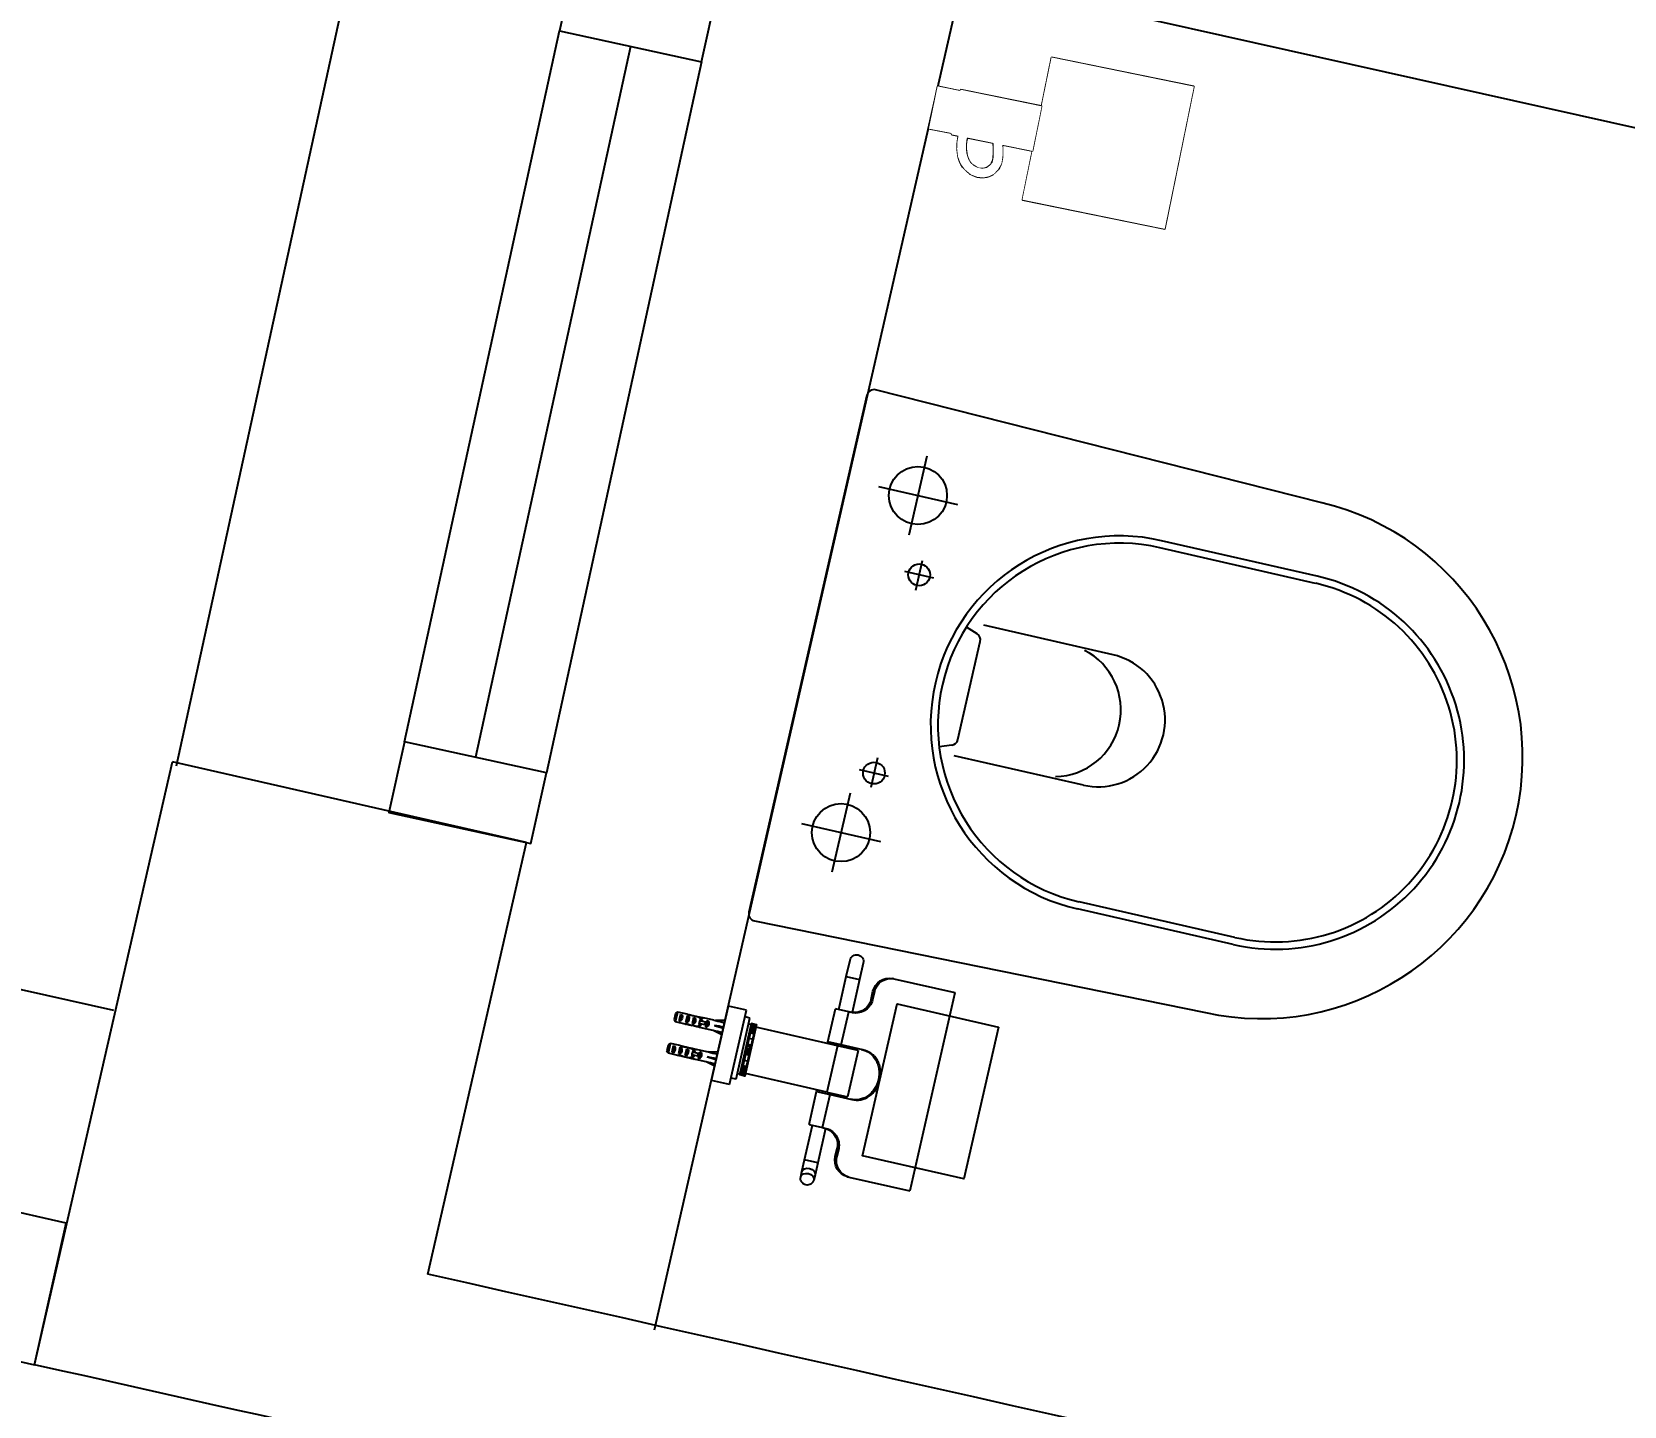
# Model space of a CAD drawing. Extents: x -678889171 to 586587, y -792238163 to 335485.
# Drawn here: x 74334 to 75430, y 26748 to 27694 of the extents above; entities that cross this region are included whole.
import ezdxf

# ---------------------------------------------------------------- set-up
doc = ezdxf.new("R2010")
doc.units = 0
doc.header["$MEASUREMENT"] = 0
doc.set_wipeout_variables(frame=1)
for name, color, linetype in [('XR-A-7TH8TH$0$A-WALL', 252, 'Continuous'), ('XR-A-7TH8TH$0$XR-A-TYP-7-8-9-10$0$A-FURN-SANT', 252, 'Continuous'), ('XR-A-7TH8TH$0$XR-A-TYP-7-8-9-10$0$A-WALL', 252, 'Continuous'), ('XR-A-7TH8TH$0$XR-A-TYP-7-8-9-10$0$XR-A-TYP-2-4-6-7-8$0$A-GLAZ', 252, 'Continuous'), ('XR-A-9TH-FLOOR$0$A-WALL', 252, 'Continuous')]:
    doc.layers.add(name, color=color, linetype=linetype)

# ---------------------------------------------------------------- blocks, each defined once
blk = doc.blocks.new('XR-A-7TH8TH$0$XR-A-TYP-7-8-9-10$0$TYPICAL TYPES$0$XREF_3BR$0$SE4')
at = {"layer": 'XR-A-7TH8TH$0$XR-A-TYP-7-8-9-10$0$A-FURN-SANT'}
for p, q in [((416.17, 481.06), (410.26, 481.06)), ((410.26, 475.29), (410.26, 481.06)), ((411.23, 479.26), (415.2, 479.26)), ((411.23, 479.26), (411.23, 478.26)), ((411.48, 482.26), (414.94, 482.26)), ((415.2, 479.26), (415.2, 478.26)), ((416.17, 475.29), (416.17, 481.06)), ((435.17, 481.06), (429.26, 481.06)), ((429.26, 475.29), (429.26, 481.06)), ((430.23, 479.26), (434.2, 479.26)), ((430.23, 479.26), (430.23, 478.26)), ((430.48, 482.26), (433.94, 482.26)), ((434.2, 479.26), (434.2, 478.26)), ((435.17, 475.29), (435.17, 481.06)), ((410.21, 473.4), (410.4, 473.4)), ((410.26, 475.29), (410.26, 475.15)), ((410.26, 475.15), (410.26, 475.15)), ((415.2, 478.26), (411.23, 478.26)), ((411.23, 475.26), (415.2, 475.26)), ((411.23, 475.26), (411.23, 474.26)), ((415.2, 474.26), (411.23, 474.26)), ((411.23, 471.26), (415.2, 471.26)), ((411.23, 471.26), (411.23, 470.26)), ((415.2, 470.26), (411.23, 470.26)), ((415.2, 475.26), (415.2, 474.26)), ((415.2, 471.26), (415.2, 470.26)), ((416.21, 473.4), (416.03, 473.4)), ((416.17, 475.15), (416.16, 475.15)), ((416.17, 475.29), (416.17, 475.15)), ((429.21, 473.4), (429.4, 473.4)), ((429.26, 475.29), (429.26, 475.15)), ((429.26, 475.15), (429.26, 475.15)), ((434.2, 478.26), (430.23, 478.26)), ((430.23, 475.26), (434.2, 475.26)), ((430.23, 475.26), (430.23, 474.26)), ((434.2, 474.26), (430.23, 474.26)), ((430.23, 471.26), (434.2, 471.26)), ((430.23, 471.26), (430.23, 470.26)), ((434.2, 470.26), (430.23, 470.26)), ((434.2, 475.26), (434.2, 474.26)), ((434.2, 471.26), (434.2, 470.26)), ((435.21, 473.4), (435.03, 473.4)), ((435.17, 475.15), (435.16, 475.15)), ((435.17, 475.29), (435.17, 475.15)), ((410.21, 468.38), (410.21, 466.83)), ((410.23, 467.52), (410.55, 467.52)), ((410.26, 465.71), (410.27, 465.71)), ((410.26, 465.71), (410.26, 465.49)), ((410.26, 459.25), (410.26, 465.49)), ((411.23, 467.26), (412.46, 467.26)), ((411.23, 467.26), (411.23, 466.41)), ((412.46, 466.41), (411.23, 466.41)), ((411.23, 463.26), (412.46, 463.26)), ((411.23, 463.26), (411.23, 462.41)), ((415.2, 462.41), (411.23, 462.41)), ((412.46, 467.26), (412.46, 467.49)), ((413.21, 467.26), (412.46, 467.26)), ((412.46, 463.81), (412.46, 467.26)), ((413.96, 463.81), (412.46, 463.81)), ((412.46, 463.2), (412.46, 463.81)), ((413.96, 463.2), (412.46, 463.2)), ((413.96, 467.26), (413.21, 467.26)), ((413.96, 467.26), (413.96, 467.49)), ((413.96, 467.26), (415.2, 467.26)), ((413.96, 463.81), (413.96, 467.26)), ((415.2, 466.41), (413.96, 466.41)), ((413.96, 463.2), (413.96, 463.81)), ((413.96, 463.26), (415.2, 463.26)), ((415.2, 467.26), (415.2, 466.41)), ((415.2, 463.26), (415.2, 462.41)), ((416.2, 467.52), (415.88, 467.52)), ((416.17, 465.71), (416.15, 465.71)), ((416.17, 465.71), (416.17, 465.49)), ((416.17, 459.25), (416.17, 465.49)), ((416.21, 466.83), (416.21, 468.38)), ((429.21, 468.38), (429.21, 466.83)), ((429.23, 467.52), (429.55, 467.52)), ((429.26, 465.71), (429.27, 465.71)), ((429.26, 465.71), (429.26, 465.49)), ((429.26, 459.25), (429.26, 465.49)), ((430.23, 467.26), (431.46, 467.26)), ((430.23, 467.26), (430.23, 466.41)), ((431.46, 466.41), (430.23, 466.41)), ((430.23, 463.26), (431.46, 463.26)), ((430.23, 463.26), (430.23, 462.41)), ((434.2, 462.41), (430.23, 462.41)), ((431.46, 467.26), (431.46, 467.49)), ((432.21, 467.26), (431.46, 467.26)), ((431.46, 463.81), (431.46, 467.26)), ((432.96, 463.81), (431.46, 463.81)), ((431.46, 463.2), (431.46, 463.81)), ((432.96, 463.2), (431.46, 463.2)), ((432.96, 467.26), (432.21, 467.26)), ((432.96, 467.26), (432.96, 467.49)), ((432.96, 467.26), (434.2, 467.26)), ((432.96, 463.81), (432.96, 467.26)), ((434.2, 466.41), (432.96, 466.41)), ((432.96, 463.2), (432.96, 463.81)), ((432.96, 463.26), (434.2, 463.26)), ((434.2, 467.26), (434.2, 466.41)), ((434.2, 463.26), (434.2, 462.41)), ((435.2, 467.52), (434.88, 467.52)), ((435.17, 465.71), (435.15, 465.71)), ((435.17, 465.71), (435.17, 465.49)), ((435.17, 459.25), (435.17, 465.49)), ((435.21, 466.83), (435.21, 468.38)), ((445.21, 452.76), (400.21, 452.76)), ((400.21, 441.76), (400.21, 452.76)), ((408.96, 452.76), (410.21, 458.25)), ((410.21, 459.25), (410.26, 459.25)), ((410.21, 459.25), (410.21, 458.25)), ((413.21, 452.76), (413.21, 458.25)), ((416.21, 459.25), (416.17, 459.25)), ((416.21, 458.25), (416.21, 459.25)), ((417.47, 452.76), (416.21, 458.25)), ((427.96, 452.76), (429.21, 458.25)), ((429.26, 459.25), (429.21, 459.25)), ((429.21, 459.25), (429.21, 458.25)), ((432.21, 452.76), (432.21, 458.25)), ((435.21, 459.25), (435.17, 459.25)), ((435.21, 458.25), (435.21, 459.25)), ((436.47, 452.76), (435.21, 458.25)), ((445.21, 441.76), (445.21, 452.76)), ((445.21, 441.76), (400.21, 441.76)), ((404.21, 438.76), (404.21, 441.76)), ((441.21, 438.76), (441.21, 441.76)), ((441.21, 438.76), (404.21, 438.76)), ((407.15, 437.07), (407.23, 437.07)), ((407.15, 437.07), (407.15, 434.32)), ((407.23, 434.32), (407.15, 434.32)), ((407.15, 434.32), (407.15, 434.14)), ((407.16, 434.14), (407.15, 434.14)), ((407.16, 434.32), (407.16, 434.14)), ((407.16, 434.14), (407.36, 434.14)), ((407.23, 434.32), (407.23, 437.07)), ((407.71, 437.07), (407.23, 437.07)), ((407.52, 434.32), (407.23, 434.32)), ((407.36, 434.32), (407.36, 434.14)), ((407.36, 434.14), (407.52, 434.14)), ((407.52, 434.32), (407.52, 434.14)), ((408.03, 434.14), (407.52, 434.14)), ((407.71, 438.76), (407.71, 437.07)), ((407.98, 437.07), (407.71, 437.07)), ((407.77, 436.16), (407.77, 437.07)), ((407.77, 436.16), (407.8, 436.16)), ((407.79, 437.07), (407.79, 436.45)), ((407.88, 436.45), (407.79, 436.45)), ((407.8, 436.45), (407.8, 436.16)), ((407.8, 436.16), (407.86, 436.16)), ((407.86, 436.16), (407.86, 436.45)), ((407.86, 436.16), (408.44, 436.16)), ((407.87, 437.07), (407.87, 436.45)), ((407.87, 436.45), (407.97, 436.45)), ((407.97, 436.45), (407.97, 437.07)), ((408.19, 437.07), (407.98, 437.07)), ((407.98, 437.07), (407.98, 436.45)), ((408.19, 436.45), (407.98, 436.45)), ((408.03, 434.14), (408.03, 436.16)), ((408.32, 434.51), (408.03, 434.51)), ((408.37, 434.32), (408.03, 434.32)), ((408.03, 434.14), (408.09, 434.14)), ((408.09, 434.32), (408.09, 434.14)), ((408.09, 434.14), (408.36, 434.14)), ((408.19, 436.45), (408.19, 437.07)), ((409.58, 437.07), (408.19, 437.07)), ((409.87, 436.45), (408.19, 436.45)), ((408.32, 434.51), (408.32, 436.16)), ((408.44, 434.51), (408.32, 434.51)), ((408.36, 434.51), (408.36, 434.14)), ((409.6, 434.14), (408.36, 434.14)), ((408.44, 436.45), (408.44, 434.5)), ((408.85, 434.5), (408.44, 434.5)), ((408.71, 384.76), (408.71, 434.14)), ((408.85, 434.5), (408.85, 436.45)), ((408.85, 434.5), (409.26, 434.5)), ((409.26, 434.5), (409.26, 436.45)), ((409.26, 434.5), (409.63, 434.5)), ((411.68, 437.07), (409.58, 437.07)), ((409.6, 434.14), (409.6, 434.5)), ((411.99, 434.14), (409.6, 434.14)), ((409.63, 434.5), (409.63, 436.45)), ((409.63, 434.5), (410.13, 434.5)), ((409.87, 436.45), (409.87, 437.07)), ((412.39, 436.45), (409.87, 436.45)), ((410.13, 434.5), (410.13, 436.45)), ((410.13, 434.5), (410.54, 434.5)), ((410.54, 434.5), (410.54, 436.45)), ((410.54, 434.5), (411.27, 434.5)), ((411.27, 434.5), (411.27, 436.45)), ((411.27, 434.5), (411.69, 434.5)), ((412.39, 437.07), (411.68, 437.07)), ((411.69, 434.5), (411.69, 436.45)), ((411.69, 434.5), (412.16, 434.5)), ((411.99, 434.14), (411.99, 434.5)), ((413.39, 434.14), (411.99, 434.14)), ((412.16, 434.5), (412.16, 436.45)), ((412.16, 434.5), (412.81, 434.5)), ((412.82, 437.07), (412.39, 437.07)), ((412.39, 436.45), (412.39, 437.07)), ((412.82, 436.45), (412.39, 436.45)), ((412.81, 434.5), (412.81, 436.45)), ((412.81, 434.5), (416.03, 434.5)), ((413.64, 437.07), (412.82, 437.07)), ((412.82, 436.45), (412.82, 437.07)), ((413.64, 436.45), (412.82, 436.45)), ((413.39, 434.14), (413.39, 434.5)), ((413.39, 434.14), (413.41, 434.14)), ((413.41, 434.14), (413.41, 434.5)), ((415.56, 437.07), (413.64, 437.07)), ((413.64, 436.45), (413.64, 437.07)), ((415.56, 436.45), (413.64, 436.45)), ((414.18, 434.5), (414.18, 434.14)), ((414.6, 434.14), (414.18, 434.14)), ((414.6, 434.5), (414.6, 434.14)), ((414.71, 434.14), (414.6, 434.14)), ((414.71, 434.14), (414.71, 434.5)), ((414.86, 434.14), (414.71, 434.14)), ((414.86, 434.14), (414.86, 434.5)), ((415.08, 434.14), (414.86, 434.14)), ((415.08, 434.14), (415.08, 434.5)), ((415.95, 434.14), (415.08, 434.14)), ((416.17, 437.07), (415.56, 437.07)), ((415.56, 436.45), (415.56, 437.07)), ((416.17, 436.45), (415.56, 436.45)), ((415.95, 434.14), (415.95, 434.5)), ((416.85, 434.14), (415.95, 434.14)), ((416.03, 434.5), (416.03, 436.45)), ((416.03, 434.5), (419.62, 434.5)), ((418.14, 437.07), (416.17, 437.07)), ((416.17, 436.45), (416.17, 437.07)), ((418.14, 436.45), (416.17, 436.45)), ((416.85, 434.14), (416.85, 434.5)), ((418.48, 434.14), (416.85, 434.14)), ((418.83, 437.07), (418.14, 437.07)), ((418.14, 436.45), (418.14, 437.07)), ((418.83, 436.45), (418.14, 436.45)), ((418.48, 434.14), (418.48, 434.5)), ((419.68, 434.14), (418.48, 434.14)), ((419.29, 437.07), (418.83, 437.07)), ((418.83, 436.45), (418.83, 437.07)), ((419.29, 436.45), (418.83, 436.45)), ((419.53, 437.07), (419.29, 437.07)), ((419.29, 436.45), (419.29, 437.07)), ((419.53, 436.45), (419.29, 436.45)), ((419.59, 437.07), (419.53, 437.07)), ((419.53, 436.45), (419.53, 437.07)), ((419.59, 436.45), (419.53, 436.45)), ((420.18, 437.07), (419.59, 437.07)), ((419.59, 436.45), (419.59, 437.07)), ((420.18, 436.45), (419.59, 436.45)), ((419.62, 434.5), (419.62, 436.45)), ((419.62, 434.5), (420.06, 434.5)), ((419.68, 434.14), (419.68, 434.5)), ((420.4, 434.14), (419.68, 434.14)), ((420.06, 436.45), (420.06, 434.5)), ((420.07, 434.5), (420.06, 434.5)), ((420.07, 434.5), (420.07, 436.45)), ((420.07, 434.5), (420.32, 434.5)), ((420.18, 436.45), (420.18, 437.07)), ((420.18, 437.07), (420.18, 437.07)), ((420.32, 437.07), (420.18, 437.07)), ((420.18, 436.45), (420.18, 437.07)), ((420.18, 436.45), (420.18, 436.45)), ((420.32, 434.5), (420.32, 437.07)), ((420.32, 437.07), (420.57, 437.07)), ((420.32, 434.5), (420.57, 434.5)), ((420.4, 434.14), (420.4, 434.5)), ((420.57, 437.07), (420.75, 437.07)), ((420.57, 434.5), (420.57, 437.07)), ((420.57, 435.05), (420.75, 435.05)), ((420.57, 434.5), (420.6, 434.5)), ((420.6, 434.5), (420.6, 435.05)), ((420.62, 434.5), (420.6, 434.5)), ((420.62, 434.5), (420.62, 435.05)), ((420.62, 434.5), (420.9, 434.5)), ((420.75, 435.05), (420.75, 437.07)), ((420.75, 437.07), (422.02, 437.07)), ((420.75, 435.05), (422.02, 435.05)), ((420.9, 434.5), (420.9, 435.05)), ((420.9, 434.5), (421.25, 434.5)), ((421.25, 434.5), (421.25, 435.05)), ((421.29, 434.5), (421.25, 434.5)), ((421.29, 434.5), (421.29, 435.05)), ((421.29, 434.5), (422.44, 434.5)), ((422.02, 435.05), (422.02, 437.07)), ((422.02, 437.07), (422.33, 437.07)), ((422.02, 435.05), (422.33, 435.05)), ((424.85, 437.07), (422.33, 437.07)), ((422.33, 435.05), (422.33, 437.07)), ((422.33, 435.05), (422.71, 435.05)), ((422.44, 434.5), (422.44, 435.05)), ((422.44, 434.5), (422.71, 434.5)), ((422.71, 435.05), (422.71, 437.07)), ((422.72, 435.42), (422.71, 435.42)), ((422.71, 435.42), (422.9, 435.42)), ((422.71, 434.5), (422.71, 435.05)), ((422.71, 434.5), (422.71, 435.05)), ((422.71, 434.5), (422.71, 434.5)), ((422.71, 434.29), (422.71, 434.3)), ((422.72, 434.5), (422.72, 435.42)), ((422.72, 435.42), (422.72, 434.5)), ((422.72, 434.5), (422.72, 434.5)), ((422.72, 434.5), (422.99, 434.5)), ((422.9, 435.42), (422.9, 437.07)), ((422.9, 435.42), (423.95, 435.42)), ((422.99, 434.5), (422.99, 435.42)), ((422.99, 434.5), (424.14, 434.5)), ((423.72, 434.5), (423.72, 434.49)), ((423.95, 435.42), (423.95, 437.07)), ((423.95, 435.42), (423.98, 435.42)), ((423.98, 435.42), (423.98, 437.07)), ((424.14, 437.07), (424.14, 434.5)), ((424.18, 434.5), (424.14, 434.5)), ((424.18, 434.5), (424.18, 437.07)), ((424.18, 434.5), (424.52, 434.5)), ((424.52, 434.5), (424.52, 437.07)), ((424.52, 434.5), (424.81, 434.5)), ((424.81, 437.07), (424.81, 434.5)), ((424.83, 434.5), (424.81, 434.5)), ((424.83, 434.5), (424.83, 437.07)), ((424.83, 434.5), (424.85, 434.5)), ((424.85, 437.07), (425.11, 437.07)), ((424.85, 437.07), (424.85, 434.5)), ((424.85, 434.5), (425.11, 434.5)), ((425.03, 434.14), (425.03, 434.5)), ((425.74, 434.14), (425.03, 434.14)), ((425.11, 434.5), (425.11, 437.07)), ((425.25, 437.07), (425.11, 437.07)), ((425.11, 434.5), (425.36, 434.5)), ((425.83, 437.07), (425.25, 437.07)), ((425.25, 437.07), (425.25, 437.07)), ((425.25, 436.45), (425.25, 437.07)), ((425.25, 437.07), (425.25, 436.45)), ((425.83, 436.45), (425.25, 436.45)), ((425.25, 436.45), (425.25, 436.45)), ((425.36, 434.5), (425.36, 436.45)), ((425.37, 434.5), (425.36, 434.5)), ((425.37, 434.5), (425.37, 436.45)), ((425.37, 434.5), (425.8, 434.5)), ((425.74, 434.14), (425.74, 434.5)), ((426.95, 434.14), (425.74, 434.14)), ((425.8, 434.5), (425.8, 436.45)), ((425.8, 434.5), (429.4, 434.5)), ((425.9, 437.07), (425.83, 437.07)), ((425.83, 436.45), (425.83, 437.07)), ((425.9, 436.45), (425.83, 436.45)), ((426.14, 437.07), (425.9, 437.07)), ((425.9, 436.45), (425.9, 437.07)), ((426.14, 436.45), (425.9, 436.45)), ((426.6, 437.07), (426.14, 437.07)), ((426.14, 436.45), (426.14, 437.07)), ((426.6, 436.45), (426.14, 436.45)), ((427.28, 437.07), (426.6, 437.07)), ((426.6, 436.45), (426.6, 437.07)), ((427.28, 436.45), (426.6, 436.45)), ((426.95, 434.14), (426.95, 434.5)), ((428.58, 434.14), (426.95, 434.14)), ((429.26, 437.07), (427.28, 437.07)), ((427.28, 436.45), (427.28, 437.07)), ((429.26, 436.45), (427.28, 436.45)), ((428.58, 434.14), (428.58, 434.5)), ((429.48, 434.14), (428.58, 434.14)), ((429.87, 437.07), (429.26, 437.07)), ((429.26, 436.45), (429.26, 437.07)), ((429.87, 436.45), (429.26, 436.45)), ((429.4, 434.5), (429.4, 436.45)), ((429.4, 434.5), (432.61, 434.5)), ((429.48, 434.14), (429.48, 434.5)), ((430.35, 434.14), (429.48, 434.14)), ((431.79, 437.07), (429.87, 437.07)), ((429.87, 436.45), (429.87, 437.07)), ((431.79, 436.45), (429.87, 436.45)), ((430.35, 434.14), (430.35, 434.5)), ((430.56, 434.14), (430.35, 434.14)), ((430.56, 434.14), (430.56, 434.5)), ((430.72, 434.14), (430.56, 434.14)), ((430.72, 434.14), (430.72, 434.5)), ((430.83, 434.14), (430.72, 434.14)), ((430.83, 434.14), (430.83, 434.5)), ((431.24, 434.14), (430.83, 434.14)), ((431.24, 434.14), (431.24, 434.5)), ((432.61, 437.07), (431.79, 437.07)), ((431.79, 436.45), (431.79, 437.07)), ((432.61, 436.45), (431.79, 436.45)), ((432.02, 434.5), (432.02, 434.14)), ((432.02, 434.14), (432.04, 434.14)), ((432.04, 434.14), (432.04, 434.5)), ((433.44, 434.14), (432.04, 434.14)), ((433.04, 437.07), (432.61, 437.07)), ((432.61, 436.45), (432.61, 437.07)), ((433.04, 436.45), (432.61, 436.45)), ((432.61, 434.5), (432.61, 436.45)), ((432.61, 434.5), (433.27, 434.5)), ((433.04, 436.45), (433.04, 437.07)), ((433.74, 437.07), (433.04, 437.07)), ((435.56, 436.45), (433.04, 436.45)), ((433.27, 434.5), (433.27, 436.45)), ((433.27, 434.5), (433.74, 434.5)), ((433.44, 434.14), (433.44, 434.5)), ((435.83, 434.14), (433.44, 434.14)), ((435.85, 437.07), (433.74, 437.07)), ((433.74, 434.5), (433.74, 436.45)), ((433.74, 434.5), (434.16, 434.5)), ((434.16, 434.5), (434.16, 436.45)), ((434.16, 434.5), (434.88, 434.5)), ((434.88, 434.5), (434.88, 436.45)), ((434.88, 434.5), (435.3, 434.5)), ((435.3, 434.5), (435.3, 436.45)), ((435.3, 434.5), (435.8, 434.5)), ((435.56, 436.45), (435.56, 437.07)), ((437.23, 436.45), (435.56, 436.45)), ((435.8, 434.5), (435.8, 436.45)), ((435.8, 434.5), (436.17, 434.5)), ((435.83, 434.14), (435.83, 434.5)), ((437.07, 434.14), (435.83, 434.14)), ((437.23, 437.07), (435.85, 437.07)), ((436.17, 434.5), (436.17, 436.45)), ((436.17, 434.5), (436.58, 434.5)), ((436.58, 434.5), (436.58, 436.45)), ((436.99, 434.5), (436.58, 434.5)), ((436.71, 384.76), (436.71, 434.14)), ((436.99, 434.5), (436.99, 436.45)), ((436.99, 436.16), (437.57, 436.16)), ((437.11, 434.51), (436.99, 434.51)), ((437.4, 434.32), (437.06, 434.32)), ((437.07, 434.14), (437.07, 434.51)), ((437.07, 434.14), (437.34, 434.14)), ((437.11, 434.51), (437.11, 436.16)), ((437.4, 434.51), (437.11, 434.51)), ((437.45, 437.07), (437.23, 437.07)), ((437.23, 436.45), (437.23, 437.07)), ((437.45, 436.45), (437.23, 436.45)), ((437.34, 434.32), (437.34, 434.14)), ((437.34, 434.14), (437.4, 434.14)), ((437.4, 434.14), (437.4, 436.16)), ((437.91, 434.14), (437.4, 434.14)), ((437.71, 437.07), (437.45, 437.07)), ((437.45, 436.45), (437.45, 437.07)), ((437.46, 436.45), (437.46, 437.07)), ((437.46, 436.45), (437.56, 436.45)), ((437.56, 436.45), (437.56, 437.07)), ((437.64, 436.45), (437.57, 436.45)), ((437.57, 436.16), (437.57, 436.45)), ((437.57, 436.16), (437.63, 436.16)), ((437.63, 436.16), (437.63, 436.45)), ((437.63, 436.16), (437.65, 436.16)), ((437.64, 436.45), (437.64, 437.07)), ((437.65, 436.16), (437.65, 437.07)), ((437.71, 438.76), (437.71, 437.07)), ((438.2, 437.07), (437.71, 437.07)), ((438.2, 434.32), (437.91, 434.32)), ((437.91, 434.32), (437.91, 434.14)), ((437.91, 434.14), (438.07, 434.14)), ((438.07, 434.32), (438.07, 434.14)), ((438.07, 434.14), (438.27, 434.14)), ((438.2, 437.07), (438.28, 437.07)), ((438.2, 434.32), (438.2, 437.07)), ((438.28, 434.32), (438.2, 434.32)), ((438.27, 434.32), (438.27, 434.14)), ((438.27, 434.14), (438.27, 434.32)), ((438.27, 434.14), (438.27, 434.14)), ((438.28, 434.32), (438.28, 437.07)), ((367.71, 388.76), (357.71, 388.76)), ((367.71, 388.76), (367.71, 380.76)), ((387.71, 388.76), (367.71, 388.76)), ((387.71, 382.67), (387.71, 390.76)), ((407.71, 390.76), (387.71, 390.76)), ((407.71, 382.67), (407.71, 390.76)), ((407.71, 382.67), (407.71, 390.76)), ((408.71, 390.76), (407.71, 390.76)), ((437.71, 390.76), (436.71, 390.76)), ((437.71, 390.76), (437.71, 382.67)), ((457.71, 390.76), (437.71, 390.76)), ((437.71, 390.76), (437.71, 382.67)), ((457.71, 390.76), (457.71, 382.67)), ((478.71, 388.76), (457.71, 388.76)), ((478.71, 380.76), (478.71, 388.76)), ((485.78, 388.76), (478.71, 388.76)), ((488.89, 388.76), (485.78, 388.76)), ((357.71, 380.76), (367.71, 380.76)), ((367.71, 380.76), (387.65, 380.76)), ((407.71, 382.67), (387.71, 382.67)), ((387.71, 381.52), (387.71, 382.67)), ((407.71, 369.56), (407.71, 382.67)), ((407.71, 378.76), (408.71, 378.76)), ((408.71, 384.76), (436.71, 384.76)), ((408.71, 372.26), (408.71, 384.76)), ((436.71, 384.76), (436.71, 372.26)), ((436.71, 378.76), (437.71, 378.76)), ((437.71, 382.67), (437.71, 369.56)), ((457.71, 382.67), (437.71, 382.67)), ((457.71, 382.67), (457.71, 381.52)), ((457.78, 380.76), (478.71, 380.76)), ((478.71, 380.76), (485.78, 380.76)), ((485.78, 380.76), (488.89, 380.76)), ((377.71, 371.5), (372.71, 371.5)), ((372.71, 371.5), (372.71, 370.57)), ((372.71, 370.57), (377.71, 370.57)), ((377.71, 370.57), (377.71, 371.5)), ((408.71, 372.26), (436.71, 372.26)), ((467.71, 370.57), (467.71, 371.5)), ((472.71, 371.5), (467.71, 371.5)), ((467.71, 370.57), (472.71, 370.57)), ((472.71, 370.57), (472.71, 371.5)), ((362.71, 361.07), (362.71, 361.94)), ((362.71, 361.07), (362.71, 324.14)), ((482.71, 361.94), (482.71, 361.07)), ((482.71, 361.07), (482.71, 324.14)), ((362.83, 324.13), (482.61, 324.13))]:
    blk.add_line(p, q, dxfattribs=at)
for points in [[(407.15, 434.14), (438.28, 434.14), (438.28, 437.07), (407.15, 437.07)], [(376.76, 294.53), (468.67, 294.53), (468.67, 355.96), (376.76, 355.96)]]:
    blk.add_lwpolyline(points, close=True, dxfattribs=at)
for centre, radius, start, end in [((420.59, 434.78), 0.303, 249.71302, 266.578), ((420.57, 434.6), 0.191, 245.50722, 295.34194), ((420.81, 433.77), 0.688, 95.98324, 109.00372), ((420.81, 433.94), 0.513, 94.83143, 107.19357), ((421.25, 430.62), 3.86, 76.28717, 96.71689), ((422.27, 434.51), 0.178, 230.81503, 271.77675), ((422.88, 435.53), 1.25, 262.23283, 271.7069), ((423.16, 434.51), 0.178, 268.22325, 308.91874), ((424.19, 430.54), 3.94, 82.70804, 103.56739), ((424.62, 433.93), 0.519, 72.56649, 84.48331), ((424.62, 433.77), 0.688, 70.99626, 84.01678), ((424.83, 434.78), 0.303, 273.422, 290.28698), ((357.71, 384.76), 4, 90, 270), ((488.89, 384.76), 4, 270, 90), ((377.45, 380.85), 10.28, 271.45446, 3.74332), ((377.59, 381.5), 10, 270.71481, 351.51348), ((382.77, 381.53), 4.95, 342.24937, 1.66275), ((467.97, 380.84), 10.28, 176.22774, 268.57448), ((462.67, 381.53), 4.95, 178.35026, 197.73761), ((467.8, 381.46), 9.96, 188.27566, 269.49604), ((372.71, 361.49), 10.01, 89.98537, 177.41079), ((372.68, 360.59), 9.98, 89.80923, 177.25394), ((472.72, 361.49), 10.01, 2.5889, 90.01493), ((472.75, 360.59), 9.98, 2.74641, 90.19042), ((374.07, 177.93), 146.65, 94.40601, 94.4421), ((472.51, 204.59), 119.99, 85.12277, 85.16713)]:
    blk.add_arc(centre, radius, start, end, dxfattribs=at)
for centre, major_axis, ratio, start_param, end_param in [((413.21, 468.38), (0, 8.33), 0.359989, 1.39272, 1.673729), ((413.21, 473.4), (0, 10.51), 0.285569, 1.403348, 1.570796), ((413.21, 473.4), (0, -6.74), 0.445101, 4.712389, 4.895847), ((413.21, 470.94), (0, 6.74), 0.445101, 1.209195, 1.545119), ((413.21, 471.33), (0, -8.33), 0.359989, 4.738067, 5.192367), ((413.21, 477.04), (0, -10.51), 0.285569, -1.403348, -1.209195), ((413.21, 479.97), (3, 0), 0.760351, 3.989655, 5.435123), ((413.21, 475.97), (3, 0), 0.760351, 3.989655, 5.435123), ((413.21, 471.97), (3, 0), 0.760351, 3.989655, 5.435123), ((413.21, 471.33), (0, -8.33), 0.359989, 1.090818, 1.545119), ((413.21, 477.04), (0, -10.51), 0.285569, 1.209195, 1.403348), ((413.21, 470.94), (0, 6.74), 0.445101, 4.738067, 5.073991), ((413.21, 473.4), (0, 6.74), 0.445101, 4.528931, 4.712389), ((413.21, 473.4), (0, 10.51), 0.285569, 4.712389, 4.879837), ((413.21, 468.38), (0, 8.33), 0.359989, 4.609456, 4.890466), ((432.21, 468.38), (0, 8.33), 0.359989, 1.39272, 1.673729), ((432.21, 473.4), (0, 10.51), 0.285569, 1.403348, 1.570796), ((432.21, 473.4), (0, 6.74), 0.445101, 1.570796, 1.754254), ((432.21, 470.94), (0, 6.74), 0.445101, 1.209195, 1.545119), ((432.21, 471.33), (0, -8.33), 0.359989, 4.738067, 5.192367), ((432.21, 477.04), (0, -10.51), 0.285569, -1.403348, -1.209195), ((432.21, 479.97), (3, 0), 0.760351, 3.989655, 5.435123), ((432.21, 475.97), (3, 0), 0.760351, 3.989655, 5.435123), ((432.21, 471.97), (3, 0), 0.760351, 3.989655, 5.435123), ((432.21, 471.33), (0, -8.33), 0.359989, 1.090818, 1.545119), ((432.21, 477.04), (0, -10.51), 0.285569, 1.209195, 1.403348), ((432.21, 470.94), (0, 6.74), 0.445101, 4.738067, 5.073991), ((432.21, 473.4), (0, -6.74), 0.445101, 1.387338, 1.570796), ((432.21, 473.4), (0, 10.51), 0.285569, 4.712389, 4.879837), ((432.21, 468.38), (0, 8.33), 0.359989, 4.609456, 4.890466), ((413.21, 466.83), (0, 6.74), 0.445101, 1.467863, 1.738244), ((413.21, 464.37), (0, 6.74), 0.445101, 1.090818, 1.403348), ((413.21, 468.6), (3, 0), 0.976011, 3.989655, 4.459709), ((413.21, 464.6), (3, 0), 0.976011, 3.989655, 5.435123), ((413.21, 474.32), (0, -7.06), 0.425017, 6.030505, 6.283185), ((413.21, 474.32), (0, 7.06), 0.425017, 3.141593, 3.394273), ((413.21, 468.6), (3, 0), 0.976011, 4.965069, 5.435123), ((413.21, 464.37), (0, 6.74), 0.445101, 4.879837, 5.192367), ((413.21, 466.83), (0, 6.74), 0.445101, 4.544941, 4.815322), ((432.21, 466.83), (0, 6.74), 0.445101, 1.467863, 1.738244), ((432.21, 464.37), (0, 6.74), 0.445101, 1.090818, 1.403348), ((432.21, 468.6), (3, 0), 0.976011, 3.989655, 4.459709), ((432.21, 464.6), (3, 0), 0.976011, 3.989655, 5.435123), ((432.21, 474.32), (0, -7.06), 0.425017, 6.030505, 6.283185), ((432.21, 474.32), (0, 7.06), 0.425017, 3.141593, 3.394273), ((432.21, 468.6), (3, 0), 0.976011, 4.965069, 5.435123), ((432.21, 464.37), (0, 6.74), 0.445101, 4.879837, 5.192367), ((432.21, 466.83), (0, 6.74), 0.445101, 4.544941, 4.815322), ((413.21, 471.38), (-0.76, -51.94), 0.055876, -1.314474, -1.20343), ((413.21, 471.38), (-2.9, -51.94), 0.014553, 1.205061, 1.316105), ((413.21, 471.38), (2.9, -51.94), 0.014553, -1.316105, -1.205061), ((413.21, 471.38), (0.76, -51.94), 0.055876, 1.20343, 1.314474), ((432.21, 471.38), (-0.76, -51.94), 0.055876, -1.314474, -1.20343), ((432.21, 471.38), (-2.9, -51.94), 0.014553, 1.205061, 1.316105), ((432.21, 471.38), (2.9, -51.94), 0.014553, -1.316105, -1.205061), ((432.21, 471.38), (0.76, -51.94), 0.055876, 1.20343, 1.314474), ((420.58, 434.6), (-0.068, 0.171), 0.902963, 2.7256, 3.147611), ((424.84, 434.6), (0.068, 0.171), 0.902963, 3.133356, 3.557585), ((485.78, 384.76), (0, -4), 0.707107, 3.141593, 6.283185), ((488.89, 384.76), (0, -4), 0.707107, 3.141593, 6.283185)]:
    blk.add_ellipse(centre, major_axis=major_axis, ratio=ratio, start_param=start_param, end_param=end_param, dxfattribs=at)
for points in [[(410.26, 481.06), (410.66, 481.47), (411.07, 481.87), (411.48, 482.26)], [(416.17, 481.06), (415.76, 481.47), (415.36, 481.87), (414.94, 482.26)], [(429.26, 481.06), (429.66, 481.47), (430.07, 481.87), (430.48, 482.26)], [(435.17, 481.06), (434.76, 481.47), (434.36, 481.87), (433.94, 482.26)], [(420.49, 434.43), (420.52, 434.42), (420.55, 434.41), (420.58, 434.42)], [(420.58, 434.48), (420.54, 434.46), (420.55, 434.44), (420.58, 434.42)], [(420.76, 434.45), (420.75, 434.45), (420.75, 434.45), (420.74, 434.45)], [(424.69, 434.45), (424.68, 434.45), (424.68, 434.45), (424.67, 434.45)], [(424.84, 434.42), (424.88, 434.44), (424.88, 434.46), (424.85, 434.48)], [(424.84, 434.42), (424.88, 434.41), (424.91, 434.42), (424.94, 434.43)]]:
    blk.add_open_spline(points, degree=3, dxfattribs=at)
for points, knots in [([(420.4, 434.48), (420.4, 434.48), (420.43, 434.45), (420.46, 434.44), (420.49, 434.43)], [0, 0, 0, 0, 0.233221, 1, 1, 1, 1]), ([(420.74, 434.45), (420.81, 434.46), (420.88, 434.47), (421.04, 434.47), (421.12, 434.48), (421.36, 434.48), (421.53, 434.47), (421.83, 434.45), (421.96, 434.43), (422.17, 434.39), (422.24, 434.36), (422.28, 434.33)], [0, 0, 0, 0, 0.125, 0.125, 0.25, 0.25, 0.5, 0.5, 0.75, 0.75, 1, 1, 1, 1]), ([(422.15, 434.38), (422.16, 434.36), (422.19, 434.34), (422.24, 434.32), (422.3, 434.3), (422.4, 434.29), (422.53, 434.28), (422.64, 434.29), (422.69, 434.29), (422.71, 434.3)], [0, 0, 0, 0, 0.081315, 0.172885, 0.303173, 0.525174, 0.708317, 0.899275, 1, 1, 1, 1]), ([(422.28, 434.33), (422.27, 434.32), (422.29, 434.32), (422.34, 434.3), (422.38, 434.29), (422.47, 434.29), (422.53, 434.29), (422.63, 434.29), (422.68, 434.29), (422.71, 434.3)], [0, 0, 0, 0, 0.25, 0.25, 0.5, 0.5, 0.75, 0.75, 1, 1, 1, 1]), ([(422.71, 434.3), (422.75, 434.29), (422.8, 434.29), (422.9, 434.29), (422.95, 434.29), (423.05, 434.29), (423.09, 434.3), (423.14, 434.32), (423.15, 434.32), (423.15, 434.33)], [0, 0, 0, 0, 0.25, 0.25, 0.5, 0.5, 0.75, 0.75, 1, 1, 1, 1]), ([(422.92, 434.28), (422.92, 434.28), (422.96, 434.28), (423.05, 434.29), (423.15, 434.31), (423.22, 434.33), (423.26, 434.36), (423.28, 434.37), (423.28, 434.38)], [0, 0, 0, 0, 0.012674, 0.296722, 0.605834, 0.842756, 0.990911, 1, 1, 1, 1]), ([(423.15, 434.33), (423.17, 434.35), (423.2, 434.36), (423.27, 434.39), (423.31, 434.4), (423.46, 434.43), (423.6, 434.45), (423.9, 434.47), (424.06, 434.48), (424.39, 434.47), (424.55, 434.47), (424.69, 434.45)], [0, 0, 0, 0, 0.125, 0.125, 0.25, 0.25, 0.5, 0.5, 0.75, 0.75, 1, 1, 1, 1]), ([(424.78, 434.43), (424.8, 434.42), (424.84, 434.41), (424.9, 434.41), (424.93, 434.43), (424.94, 434.43)], [0, 0, 0, 0, 0.418647, 0.862444, 1, 1, 1, 1]), ([(424.94, 434.43), (424.95, 434.43), (424.98, 434.44), (425.01, 434.46), (425.03, 434.48)], [0, 0, 0, 0, 0.310918, 1, 1, 1, 1]), ([(407.71, 370.48), (407.71, 368.64), (408.04, 366.87), (409.42, 363.54), (410.45, 362.05), (412.5, 360.16), (413.25, 359.6), (414.89, 358.61), (415.79, 358.18), (418.58, 357.17), (420.64, 356.81), (424.73, 356.81), (426.79, 357.15), (429.59, 358.16), (430.49, 358.59), (432.13, 359.57), (432.89, 360.13), (434.27, 361.4), (434.87, 362.08), (435.91, 363.56), (436.35, 364.36), (437.38, 366.84), (437.71, 368.64), (437.71, 370.48)], [0, 0, 0, 0, 0.125, 0.125, 0.25, 0.25, 0.3125, 0.3125, 0.375, 0.375, 0.5, 0.5, 0.625, 0.625, 0.6875, 0.6875, 0.75, 0.75, 0.8125, 0.8125, 0.875, 0.875, 1, 1, 1, 1]), ([(437.71, 369.56), (437.71, 367.72), (437.39, 365.96), (436, 362.65), (434.97, 361.17), (432.92, 359.28), (432.17, 358.72), (430.53, 357.74), (429.63, 357.32), (426.84, 356.31), (424.78, 355.96), (420.7, 355.95), (418.65, 356.3), (415.84, 357.3), (414.94, 357.72), (413.3, 358.7), (412.54, 359.25), (411.16, 360.51), (410.56, 361.2), (409.52, 362.67), (409.08, 363.47), (408.05, 365.93), (407.71, 367.72), (407.71, 369.56)], [0, 0, 0, 0, 0.125, 0.125, 0.25, 0.25, 0.3125, 0.3125, 0.375, 0.375, 0.5, 0.5, 0.625, 0.625, 0.6875, 0.6875, 0.75, 0.75, 0.8125, 0.8125, 0.875, 0.875, 1, 1, 1, 1])]:
    blk.add_open_spline(points, degree=3, knots=knots, dxfattribs=at)
blk = doc.blocks.new('XR-A-7TH8TH$0$XR-A-TYP-7-8-9-10$0$TYPICAL TYPES$0$XREF_3BR$0$YHFH')
at = {"layer": 'XR-A-7TH8TH$0$XR-A-TYP-7-8-9-10$0$A-FURN-SANT'}
for p, q in [((3812.9, 8626), (3812.9, 8570.1)), ((4093.3, 8605.1), (3983.3, 8605.1)), ((3785, 8598.1), (3840.8, 8598.1)), ((4093.3, 8600), (3983.3, 8600)), ((3825.9, 8534.2), (3825.9, 8555.2)), ((3836.2, 8545.1), (3815.7, 8545.1)), ((3968.3, 8521.1), (3877.1, 8521.1)), ((3873.8, 8514.4), (3865.7, 8517.3)), ((3877.1, 8440.4), (3877.1, 8509.7)), ((3873.8, 8435.7), (3865.7, 8432.8)), ((3968.3, 8429), (3877.1, 8429)), ((3825.9, 8415.9), (3825.9, 8394.9)), ((3836.2, 8405.1), (3815.7, 8405.1)), ((3812.9, 8388), (3812.9, 8332.1)), ((3785, 8360.1), (3840.8, 8360.1)), ((4093.3, 8350.1), (3983.3, 8350.1)), ((4093.3, 8345.1), (3983.3, 8345.1))]:
    blk.add_line(p, q, dxfattribs=at)
blk.add_lwpolyline([(3763.3, 8292.6, 0.420556), (3768.4, 8287.6), (4085, 8295.1, 0.990797), (4085, 8655.1), (3768.3, 8662.6, 0.414202), (3763.3, 8657.6)], format="xyb", close=True, dxfattribs=at)
for centre, radius in [((3812.9, 8598.1), 20), ((3825.9, 8545.1), 7.5), ((3825.9, 8405.1), 7.5), ((3812.9, 8360.1), 20)]:
    blk.add_circle(centre, radius, dxfattribs=at)
for centre, radius, start, end in [((3983.3, 8475.1), 130, 90, 270), ((4093.3, 8475.1), 130, 270, 90), ((3983.3, 8475.1), 125, 90, 270), ((4093.3, 8475.1), 125, 270, 90), ((3937.1, 8475.1), 46, 284.2033, 75.7967), ((3968.3, 8475.1), 46, 270, 90), ((3872.1, 8509.7), 5, 0, 70.2415), ((3872.1, 8440.4), 5, 289.7585, 0)]:
    blk.add_arc(centre, radius, start, end, dxfattribs=at)
blk = doc.blocks.new('XR-A-7TH8TH$0$XR-A-TYP-7-8-9-10$0$TYPICAL TYPES$0$Main builing-00$0$210915_PA_Layout$0$Xref_Tower B_01-09F|Gutter1')
at = {"layer": 'XR-A-7TH8TH$0$XR-A-TYP-7-8-9-10$0$A-FURN-SANT'}
for points in [[(0, 0), (0.1, 0), (0.1, -0.1), (0, -0.1)], [(0.01, -0.01), (0.09, -0.01), (0.09, -0.09), (0.01, -0.09)]]:
    blk.add_lwpolyline(points, close=True, dxfattribs=at)
blk.add_wipeout([(0, 0), (0, -0.1), (0.1, -0.1), (0.1, 0)]).dxf.layer = 'XR-A-7TH8TH$0$XR-A-TYP-7-8-9-10$0$A-FURN-SANT'
blk = doc.blocks.new('XR-A-7TH8TH$0$XR-A-TYP-7-8-9-10$0$TYPICAL TYPES$0$Main builing-00$0$210915_PA_Layout$0$A$C42064D30')
at = {"layer": 'XR-A-7TH8TH$0$XR-A-TYP-7-8-9-10$0$A-FURN-SANT'}
for points in [[(-11.5, -50), (-14.5, -50), (-15, 0), (15, 0), (14.5, -50), (11.5, -50)], [(-14.8, -15.6), (-15, 0), (15, 0), (14.8, -15.6)], [(15.7, -16.2), (-15.7, -16.2)], [(-13.5, -14.8), (13.5, -14.8)], [(-12.4, -11.8), (12.4, -11.8)], [(-11.5, -36.4), (-11.5, -50)], [(11.5, -36.4), (11.5, -50)]]:
    blk.add_lwpolyline(points, dxfattribs=at)
blk.add_lwpolyline([(-15.7, -72.9), (15.7, -72.9), (15.7, -16.2), (13.5, -14.8), (12.4, -11.8), (12.9, -11.2), (12.9, -9.3), (10.9, -7.6), (8.2, -6.9), (-8.2, -6.9), (-10.9, -7.6), (-12.9, -9.3), (-12.9, -11.2), (-12.4, -11.8), (-13.5, -14.8), (-15.7, -16.2)], close=True, dxfattribs=at)
for points in [[(-15.6, -20.9, 0.127976), (-30.7, -24, 0.250832), (-40.6, -37.9, 0.487455), (-25.2, -53.6, 0.040635), (-15.7, -51.7, 0.040635)], [(-15.7, -26.9, 0.129566), (-28, -29.4, 0.250832), (-34.7, -38.7, 0.487455), (-25.9, -47.6, 0.048655), (-15.7, -45.5, 0.044421)]]:
    blk.add_lwpolyline(points, format="xyb", dxfattribs=at)
blk.add_circle((0, -36.4), 11.5, dxfattribs=at)
blk.add_arc((0, -36.4), 11.5, 0, 180, dxfattribs=at)
blk.add_wipeout([(15.7, -72.9), (15.7, -16.2), (14.8, -15.6), (14.8, 0), (-15, 0), (-14.8, -15.6), (-15.7, -16.2), (-15.7, -20.9), (-19.5, -21), (-24.7, -21.8), (-29.7, -23.4), (-34.1, -26.2), (-37.5, -29.9), (-40.1, -34.8), (-40.8, -39.3), (-40.4, -43.4), (-38.8, -47.1), (-36.4, -50.1), (-33, -52.2), (-28.5, -53.7), (-23.9, -53.5), (-19.1, -52.7), (-15.7, -51.7), (-15.7, -45.5), (-19.5, -46.5), (-25, -47.6), (-28.9, -47.6), (-31.1, -46.5), (-33.4, -44.5), (-34.6, -41.5), (-34.6, -38), (-33.8, -35.3), (-32.2, -32.5), (-29.8, -30.5), (-26.1, -28.5), (-21.9, -27.4), (-17.6, -26.8), (-15.7, -26.9), (-15.7, -20.9), (-15.7, -72.9)]).dxf.layer = 'XR-A-7TH8TH$0$XR-A-TYP-7-8-9-10$0$A-FURN-SANT'
blk = doc.blocks.new('*U1331')
at = {"layer": 'XR-A-7TH8TH$0$XR-A-TYP-7-8-9-10$0$XR-A-TYP-2-4-6-7-8$0$A-GLAZ'}
for p, q in [((80137.7, 59997.1), (79636.9, 59997.1)), ((79636.9, 59947.1), (80137.7, 59947.1)), ((79636.9, 59897.1), (80137.7, 59897.1))]:
    blk.add_line(p, q, dxfattribs=at)
blk.add_lwpolyline([(79586.9, 60147.1), (80187.7, 60147.1)], dxfattribs=at)
for points in [[(79586.9, 59997.1), (79636.9, 59997.1), (79636.9, 59897.1), (79586.9, 59897.1)], [(80137.7, 59997.1), (80187.7, 59997.1), (80187.7, 59897.1), (80137.7, 59897.1)]]:
    blk.add_lwpolyline(points, close=True, dxfattribs=at)
blk = doc.blocks.new('*U1332')
at = {"layer": 'XR-A-7TH8TH$0$XR-A-TYP-7-8-9-10$0$XR-A-TYP-2-4-6-7-8$0$A-GLAZ'}
for p, q in [((80034, 59997.1), (79636.9, 59997.1)), ((79636.9, 59947.1), (80034, 59947.1)), ((79636.9, 59897.1), (80034, 59897.1))]:
    blk.add_line(p, q, dxfattribs=at)
blk.add_lwpolyline([(79586.9, 60147.1), (80084, 60147.1)], dxfattribs=at)
for points in [[(79586.9, 59997.1), (79636.9, 59997.1), (79636.9, 59897.1), (79586.9, 59897.1)], [(80034, 59997.1), (80084, 59997.1), (80084, 59897.1), (80034, 59897.1)]]:
    blk.add_lwpolyline(points, close=True, dxfattribs=at)
blk = doc.blocks.new('XR-A-7TH8TH')
at = {"layer": 'XR-A-7TH8TH$0$A-WALL'}
blk.add_line((77474.8, 13614, 0), (77231.1, 13669.7), dxfattribs=at)
at = {"layer": 'XR-A-7TH8TH$0$XR-A-TYP-7-8-9-10$0$A-FURN-SANT'}
blk.add_lwpolyline([(77562.9, 13278.6), (77775.2, 14209.7), (79336.8, 13860.8)], dxfattribs=at)
at = {"layer": 'XR-A-7TH8TH$0$XR-A-TYP-7-8-9-10$0$A-WALL'}
for p, q in [((77136.1, 13254.5), (77231.1, 13669.7)), ((77406.8, 13316.8), (77474.8, 13614))]:
    blk.add_line(p, q, dxfattribs=at)
for centre, radius, start, end in [((-83519.8, -702509.7), 733692.8, 77.1924124, 77.3298554), ((-65773.2, -624197.3), 653274.8, 77.1654853, 77.3638839)]:
    blk.add_arc(centre, radius, start, end, dxfattribs=at)
at = {"layer": 'XR-A-7TH8TH$0$XR-A-TYP-7-8-9-10$0$XR-A-TYP-2-4-6-7-8$0$A-GLAZ'}
for name, p, xscale, rotation in [('*U1331', (153104.3, 79175.1, 0), -0.9999999999999997, 77.68082147053944), ('*U1332', (141718.7, -62579.7, 0), -1, 347.3837903908174)]:
    blk.add_blockref(name, p, dxfattribs=dict(at, xscale=xscale, rotation=rotation))
at = {"layer": 'XR-A-7TH8TH$0$XR-A-TYP-7-8-9-10$0$A-FURN-SANT'}
for name, p, xscale, yscale, zscale, rotation in [('XR-A-7TH8TH$0$XR-A-TYP-7-8-9-10$0$TYPICAL TYPES$0$Main builing-00$0$210915_PA_Layout$0$Xref_Tower B_01-09F|Gutter1', (77836.2, 14154.5), -1000.000000000002, 1000.000000000002, 1000.000000000002, 78.42417968358667), ('XR-A-7TH8TH$0$XR-A-TYP-7-8-9-10$0$TYPICAL TYPES$0$XREF_3BR$0$SE4', (78232.5, 13839.2, 0), -1.16666782758503, 1.166667827585029, 1.166667827585023, 77.15464504901998)]:
    blk.add_blockref(name, p, dxfattribs=dict(at, xscale=xscale, yscale=yscale, zscale=zscale, rotation=rotation))
for name, p, rotation in [('XR-A-7TH8TH$0$XR-A-TYP-7-8-9-10$0$TYPICAL TYPES$0$Main builing-00$0$210915_PA_Layout$0$A$C42064D30', (77754.8, 14120.1), 78.42417968358673), ('XR-A-7TH8TH$0$XR-A-TYP-7-8-9-10$0$TYPICAL TYPES$0$XREF_3BR$0$YHFH', (72114.1, 6318.5, 0), 347.1462848045038)]:
    blk.add_blockref(name, p, dxfattribs=dict(at, rotation=rotation))

msp = doc.modelspace()

# ---------------------------------------------------------------- block references
at = {"layer": 'XR-A-9TH-FLOOR$0$A-WALL'}
msp.add_blockref('XR-A-7TH8TH', (-2800.4, 13522.1), dxfattribs=at)

doc.saveas('drawing.dxf')
